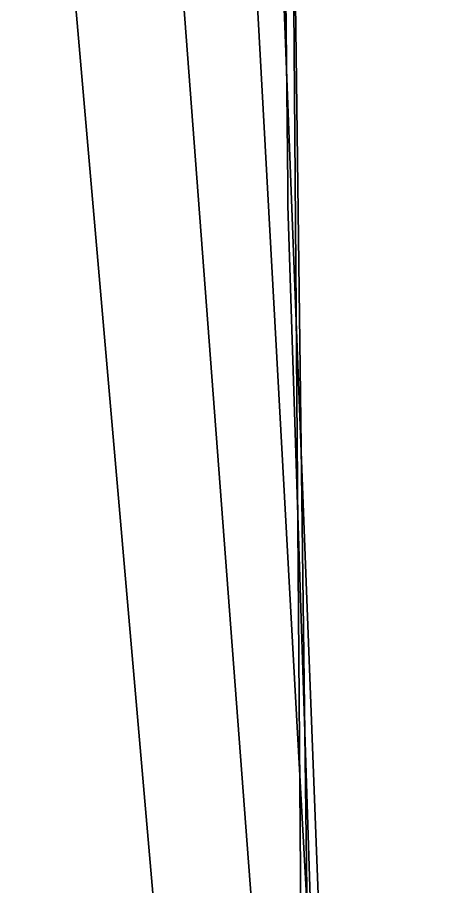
# Model space of a CAD drawing. Header units: millimetres. Extents: x -4.4 to 4.4, y -34.7 to 40.8.
# Drawn here: x 3.717 to 4.37, y 5.926 to 7.22 of the extents above; entities that cross this region are included whole.
import ezdxf

# ---------------------------------------------------------------- set-up
doc = ezdxf.new("R2010")
doc.units = ezdxf.units.MM
doc.layers.add('railings', color=6, linetype='Continuous')

msp = doc.modelspace()

# ---------------------------------------------------------------- linework, layer by layer
for points in [[(4.02, 1.88, -1.31), (3.7, 1.88, -1.67), (2.98, 9.69, -1.67), (3.3, 9.69, -1.31)], [(3.01, 1.88, 4.2), (4.17, 1.88, 4.14), (4.11, 9.69, 4.27), (3.01, 9.69, 4.32)], [(4.27, 1.88, -0.78), (4.02, 1.88, -1.31), (3.3, 9.69, -1.31), (3.59, 9.69, -0.78)], [(4.37, 1.88, -0.1), (4.27, 1.88, -0.78), (3.59, 9.69, -0.78), (3.78, 9.69, -0.1)], [(4.37, 1.88, 0.96), (4.37, 1.88, -0.1), (3.78, 9.69, -0.1), (3.94, 9.69, 0.96)], [(4.32, 1.88, 2.22), (4.37, 1.88, 0.96), (3.94, 9.69, 0.96), (4.02, 9.69, 2.22)], [(4.2, 1.88, 3.87), (4.32, 1.88, 2.22), (4.02, 9.69, 2.22), (4.1, 9.69, 3.87)], [(4.17, 1.88, 4.14), (4.2, 1.88, 3.87), (4.1, 9.69, 3.87), (4.11, 9.69, 4.27)]]:
    msp.add_3dface(points)
at = {"layer": 'railings'}
for points in [[(4.12, 6.97, 4.84), (4.12, 6.97, 4.87), (4.1, 8.83, 4.91), (4.1, 8.83, 4.88)], [(4.1, 8.83, 4.88), (4.1, 8.83, 4.91), (4.12, 6.97, 4.87), (4.12, 6.97, 4.84)], [(4.1, 8.83, 5.23), (4.1, 8.83, 5.26), (4.12, 6.97, 5.22), (4.12, 6.97, 5.19)], [(4.12, 6.97, 5.19), (4.12, 6.97, 5.22), (4.1, 8.83, 5.26), (4.1, 8.83, 5.23)], [(4.12, 6.94, 4.22), (4.12, 6.97, 4.22), (4.12, 6.97, 5.22), (4.12, 6.94, 5.22)], [(4.12, 6.94, 5.22), (4.12, 6.97, 5.22), (4.12, 6.97, 4.22), (4.12, 6.94, 4.22)], [(4.12, 6.94, 4.84), (4.12, 6.94, 4.87), (4.18, 5.08, 4.84), (4.18, 5.08, 4.81)], [(4.18, 5.08, 4.81), (4.18, 5.08, 4.84), (4.12, 6.94, 4.87), (4.12, 6.94, 4.84)], [(4.18, 5.08, 5.16), (4.18, 5.08, 5.19), (4.12, 6.94, 5.22), (4.12, 6.94, 5.19)], [(4.12, 6.94, 5.19), (4.12, 6.94, 5.22), (4.18, 5.08, 5.19), (4.18, 5.08, 5.16)]]:
    msp.add_3dface(points, dxfattribs=at)

doc.saveas('drawing.dxf')
